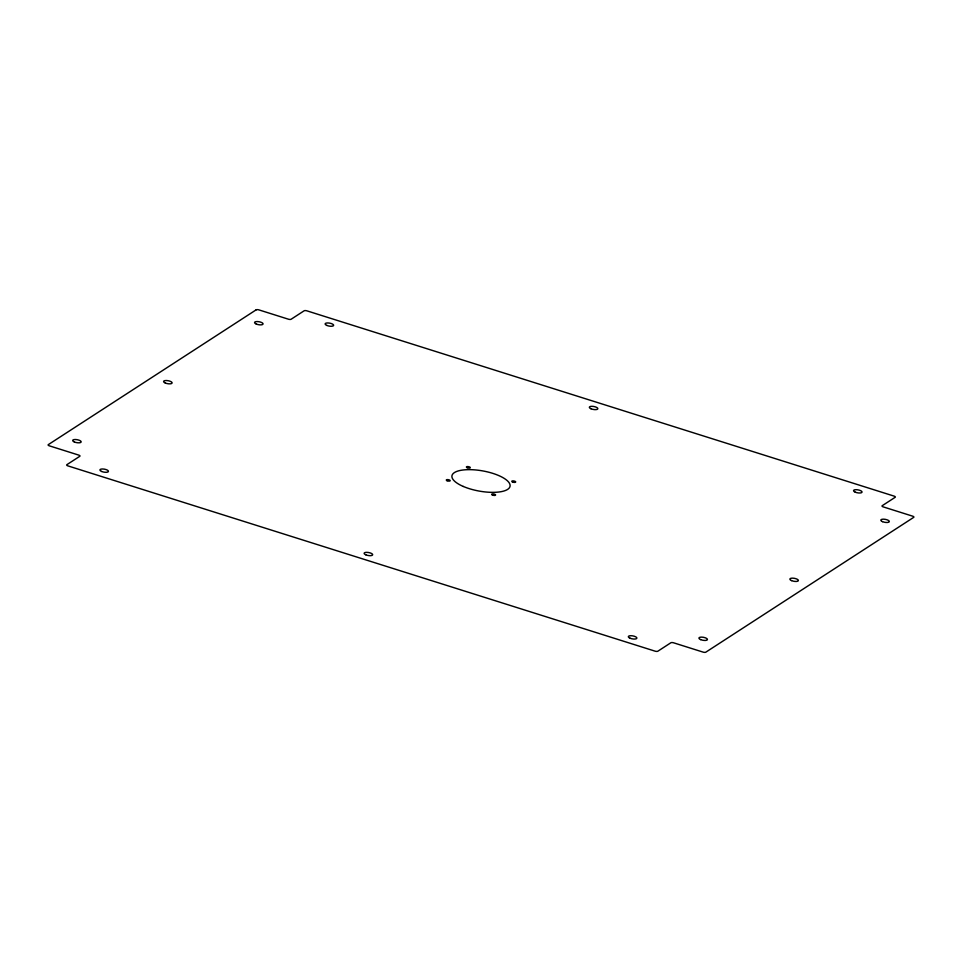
<?xml version="1.0" encoding="UTF-8"?>
<svg xmlns="http://www.w3.org/2000/svg" width="962" height="962" viewBox="0 0 962 962"><rect width="100%" height="100%" fill="white"/><g stroke="black" fill="none" stroke-linecap="round" stroke-linejoin="round"><path stroke-width="1.44" d="M256.145 309.848L48.28 444.648A2.164 0.758 10.2 0 0 49.375 445.839L78.728 455.098A2.164 0.758 10.2 0 1 79.822 456.277L66.823 464.706A2.164 0.758 10.2 0 0 67.917 465.885L655.038 651.142A2.164 0.758 10.2 0 0 657.864 651.202L670.851 642.772A2.164 0.758 10.2 0 1 673.677 642.832L703.03 652.092A2.164 0.758 10.2 0 0 705.855 652.152L913.72 517.352A2.164 0.758 10.2 0 0 912.625 516.161L883.272 506.902A2.164 0.758 10.2 0 1 882.178 505.723L895.177 497.294A2.164 0.758 10.2 0 0 894.083 496.115L306.962 310.858A2.164 0.758 10.2 0 0 304.136 310.798L291.149 319.228A2.164 0.758 10.2 0 1 288.323 319.168L258.97 309.908A2.164 0.758 10.2 0 0 256.145 309.848M512.554 482.01A1.984 0.685 10.2 0 0 515.692 482.046A1.984 0.685 10.2 0 0 512.999 480.88A1.984 0.685 10.2 0 0 512.554 482.01M467.159 467.688A1.984 0.685 10.2 0 0 470.286 467.712A1.984 0.685 10.2 0 0 467.592 466.558A1.984 0.685 10.2 0 0 467.159 467.688M447.065 480.723A1.984 0.685 10.2 0 0 450.192 480.747A1.984 0.685 10.2 0 0 447.498 479.593A1.984 0.685 10.2 0 0 447.065 480.723M492.46 495.045A1.984 0.685 10.2 0 0 495.598 495.081A1.984 0.685 10.2 0 0 492.905 493.915A1.984 0.685 10.2 0 0 492.46 495.045M463.275 486.447A29.521 10.245 10.2 0 0 509.86 486.904A29.521 10.245 10.2 0 0 469.865 469.648A29.521 10.245 10.2 0 0 463.275 486.447M882.467 521.632A4.341 1.503 10.2 0 0 889.309 521.705A4.341 1.503 10.2 0 0 883.429 519.167A4.341 1.503 10.2 0 0 882.467 521.632M700.577 639.586A4.341 1.503 10.2 0 0 707.431 639.658A4.341 1.503 10.2 0 0 701.551 637.121A4.341 1.503 10.2 0 0 700.577 639.586M791.522 580.603A4.341 1.503 10.2 0 0 798.376 580.675A4.341 1.503 10.2 0 0 792.496 578.138A4.341 1.503 10.2 0 0 791.522 580.603M855.194 492.147A4.341 1.503 10.2 0 0 862.036 492.219A4.341 1.503 10.2 0 0 856.156 489.682A4.341 1.503 10.2 0 0 855.194 492.147M590.993 408.778A4.341 1.503 10.2 0 0 597.835 408.85A4.341 1.503 10.2 0 0 591.955 406.313A4.341 1.503 10.2 0 0 590.993 408.778M326.779 325.409A4.341 1.503 10.2 0 0 333.634 325.481A4.341 1.503 10.2 0 0 327.753 322.943A4.341 1.503 10.2 0 0 326.779 325.409M630.002 638.191A4.341 1.503 10.2 0 0 636.856 638.263A4.341 1.503 10.2 0 0 630.976 635.714A4.341 1.503 10.2 0 0 630.002 638.191M365.8 554.821A4.341 1.503 10.2 0 0 372.655 554.894A4.341 1.503 10.2 0 0 366.775 552.344A4.341 1.503 10.2 0 0 365.8 554.821M101.599 471.452A4.341 1.503 10.2 0 0 108.441 471.524A4.341 1.503 10.2 0 0 102.561 468.975A4.341 1.503 10.2 0 0 101.599 471.452M256.205 324.014A4.341 1.503 10.2 0 0 263.059 324.086A4.341 1.503 10.2 0 0 257.179 321.548A4.341 1.503 10.2 0 0 256.205 324.014M74.327 441.967A4.341 1.503 10.2 0 0 81.169 442.039A4.341 1.503 10.2 0 0 75.289 439.502A4.341 1.503 10.2 0 0 74.327 441.967M165.26 382.996A4.341 1.503 10.2 0 0 172.114 383.056A4.341 1.503 10.2 0 0 166.234 380.519A4.341 1.503 10.2 0 0 165.26 382.996"/></g></svg>
